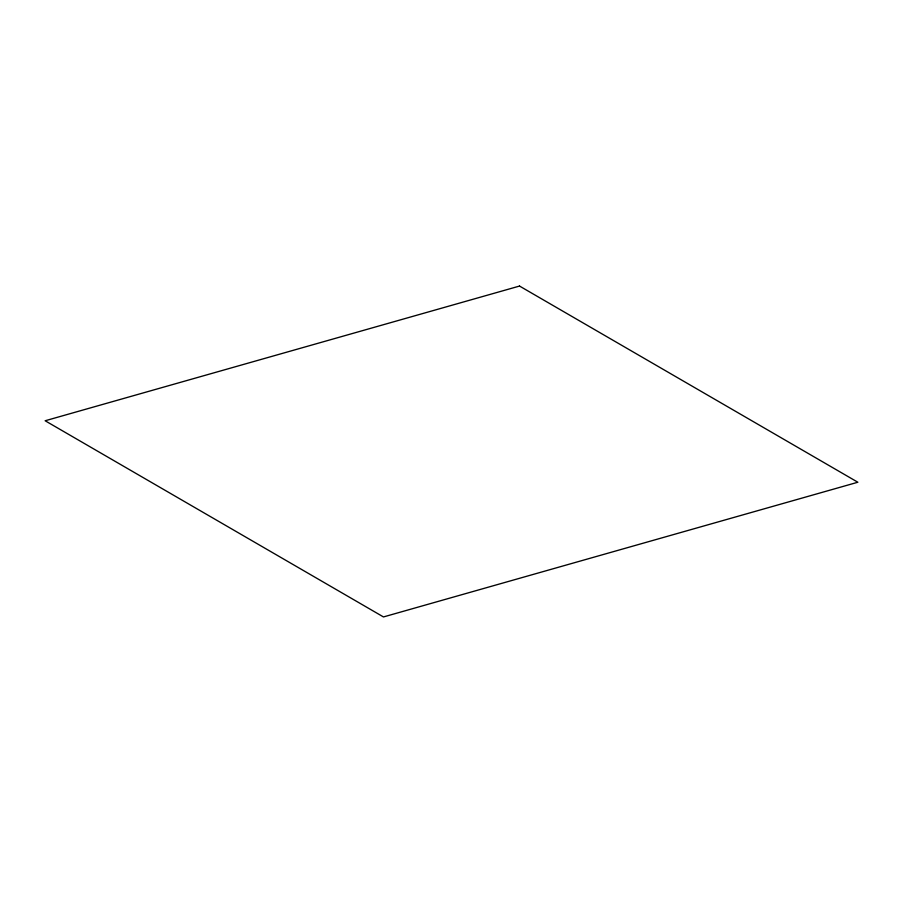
<?xml version="1.0" encoding="UTF-8"?>
<svg xmlns="http://www.w3.org/2000/svg" width="903" height="903" viewBox="0 0 903 903"><rect width="100%" height="100%" fill="white"/><g stroke="black" fill="none" stroke-linecap="round" stroke-linejoin="round"><path stroke-width="1.35" d="M519.53 286.059L45.15 420.764L383.47 616.941L857.85 482.236L519.53 286.059"/></g></svg>
